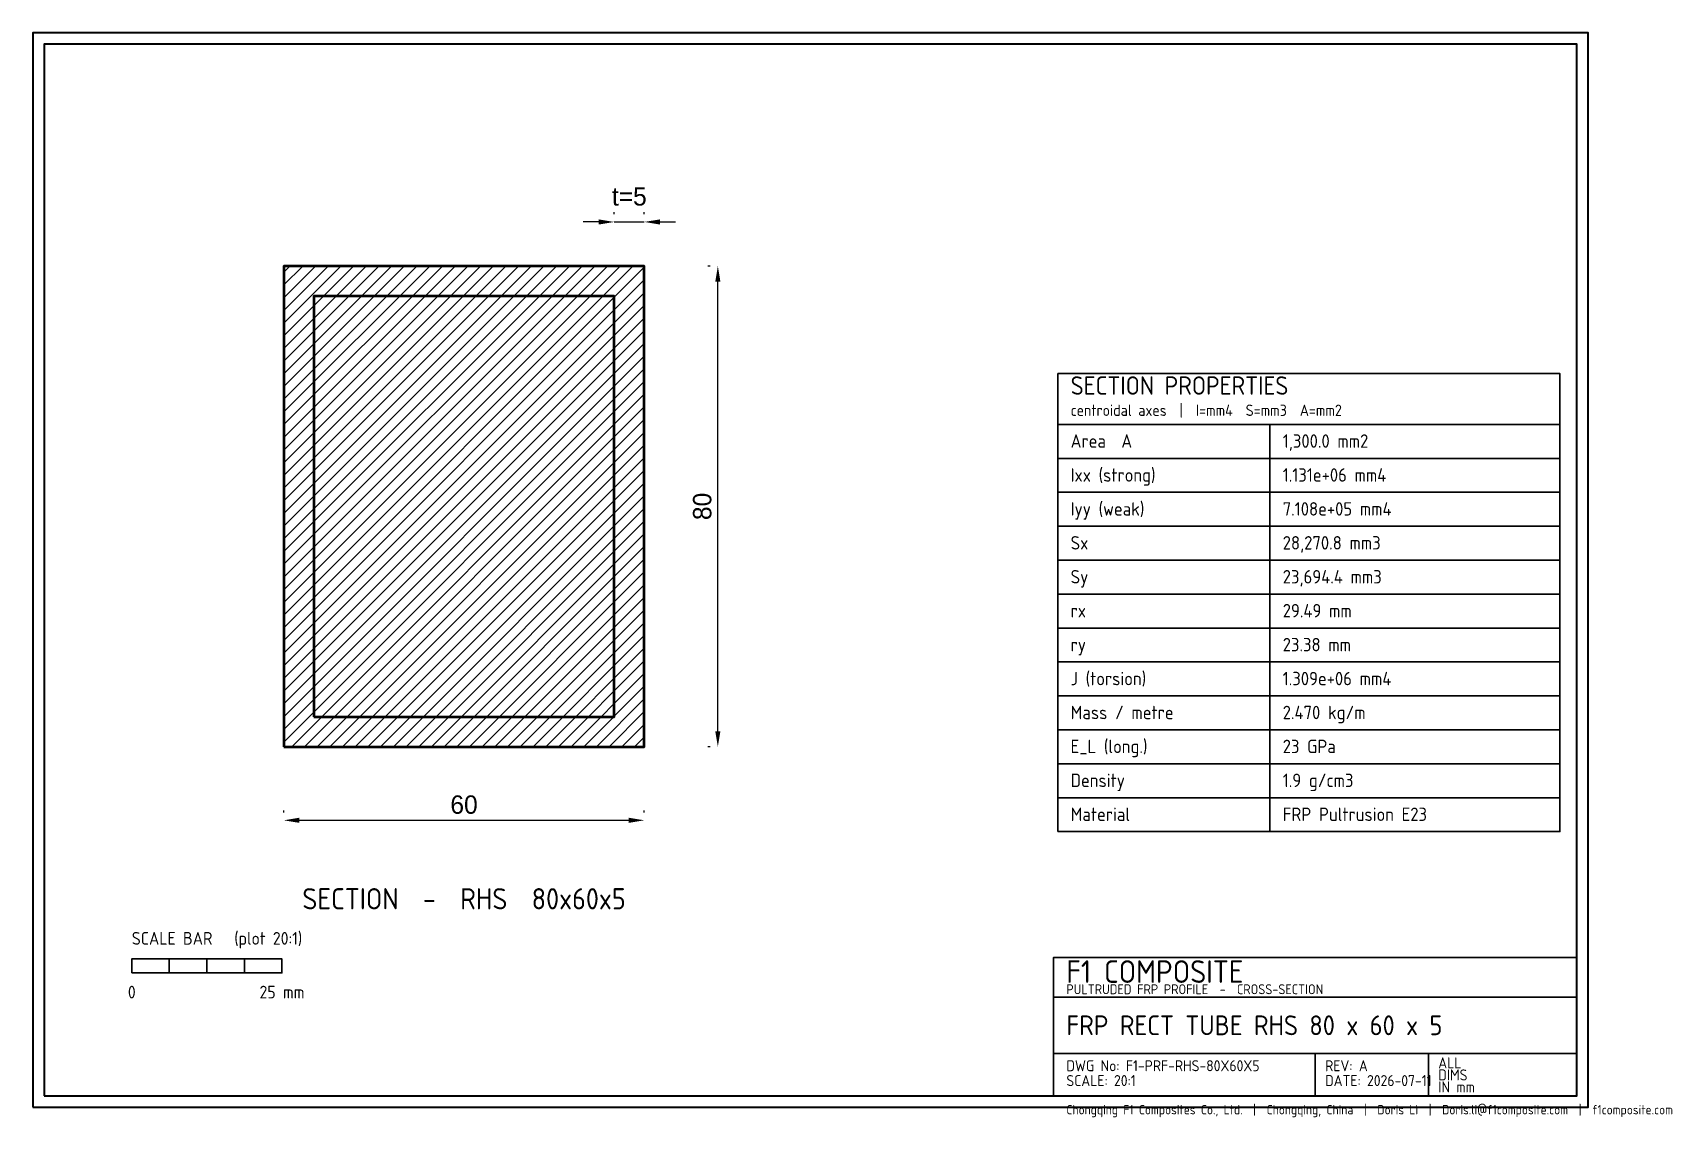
# Model space of a CAD drawing. Header units: millimetres. Extents: x 0 to 11595, y -70 to 7600.
import ezdxf
from ezdxf.enums import TextEntityAlignment as Align

# ---------------------------------------------------------------- set-up
doc = ezdxf.new("R2010")
doc.units = ezdxf.units.MM
for name, color, linetype, lineweight in [('BEAM', 4, 'CONTINUOUS', 50), ('BORDER', 250, 'CONTINUOUS', 40), ('DIM', 1, 'CONTINUOUS', 18), ('HATCH', 9, 'CONTINUOUS', 9), ('TEXT', 250, 'CONTINUOUS', 25), ('TITLE', 250, 'CONTINUOUS', 30)]:
    doc.layers.add(name, color=color, linetype=linetype, lineweight=lineweight)
doc.styles.add('F1', font='isocp.shx')
doc.dimstyles.new('F1DIM', dxfattribs={"dimtxt": 130, "dimasz": 110, "dimexe": 70, "dimexo": 55, "dimgap": 45, "dimtad": 1, "dimdec": 0, "dimcen": 2.5, "dimclrd": 1, "dimclre": 1, "dimclrt": 1, "dimazin": 3, "dimtfac": 1, "dimtmove": 0, "dimatfit": 3})

msp = doc.modelspace()

# ---------------------------------------------------------------- hatches: boundary and pattern name
at = {"layer": 'HATCH'}
h = msp.add_hatch(dxfattribs=at)
h.set_pattern_fill('ANSI31', scale=20)
h.paths.add_polyline_path([(1775, 2550), (4325, 2550), (4325, 5950), (1775, 5950)])
h.paths.add_polyline_path([(1987.5, 2762.5), (4112.5, 2762.5), (4112.5, 5737.5), (1987.5, 5737.5)], flags=0)

# ---------------------------------------------------------------- linework, layer by layer
at = {"layer": 'BEAM'}
for points in [[(1775, 2550), (4325, 2550), (4325, 5950), (1775, 5950)], [(1987.5, 2762.5), (4112.5, 2762.5), (4112.5, 5737.5), (1987.5, 5737.5)]]:
    msp.add_lwpolyline(points, close=True, dxfattribs=at)
at = {"layer": 'BORDER'}
for points in [[(0, 0), (11000, 0), (11000, 7600), (0, 7600)], [(80, 80), (10920, 80), (10920, 7520), (80, 7520)]]:
    msp.add_lwpolyline(points, close=True, dxfattribs=at)
at = {"layer": 'TITLE'}
for p, q in [((7250, 4830), (10800, 4830)), ((8750, 1950), (8750, 4830)), ((7250, 4590), (10800, 4590)), ((7250, 4350), (10800, 4350)), ((7250, 4110), (10800, 4110)), ((7250, 3870), (10800, 3870)), ((7250, 3630), (10800, 3630)), ((7250, 3390), (10800, 3390)), ((7250, 3150), (10800, 3150)), ((7250, 2910), (10800, 2910)), ((7250, 2670), (10800, 2670)), ((7250, 2430), (10800, 2430)), ((7250, 2190), (10800, 2190)), ((7250, 1950), (10800, 1950)), ((7220, 780), (10920, 780)), ((7220, 380), (10920, 380)), ((9070, 80), (9070, 380)), ((9870, 80), (9870, 380))]:
    msp.add_line(p, q, dxfattribs=at)
for points in [[(7250, 1950), (10800, 1950), (10800, 5190), (7250, 5190)], [(700, 950), (965.625, 950), (965.625, 1050), (700, 1050)], [(965.625, 950), (1231.25, 950), (1231.25, 1050), (965.625, 1050)], [(1231.25, 950), (1496.875, 950), (1496.875, 1050), (1231.25, 1050)], [(1496.875, 950), (1762.5, 950), (1762.5, 1050), (1496.875, 1050)], [(7220, 80), (10920, 80), (10920, 1060), (7220, 1060)]]:
    msp.add_lwpolyline(points, close=True, dxfattribs=at)

# ---------------------------------------------------------------- texts
at = {"layer": 'TEXT', "style": 'F1'}
for s, height, p in [('centroidal axes  |  I=mm4  S=mm3  A=mm2', 80, (7340, 4890)), ('Area  A', 95, (7340, 4665)), ('1,300.0 mm2', 95, (8840, 4665)), ('Ixx (strong)', 95, (7340, 4425)), ('1.131e+06 mm4', 95, (8840, 4425)), ('Iyy (weak)', 95, (7340, 4185)), ('7.108e+05 mm4', 95, (8840, 4185)), ('Sx', 95, (7340, 3945)), ('28,270.8 mm3', 95, (8840, 3945)), ('Sy', 95, (7340, 3705)), ('23,694.4 mm3', 95, (8840, 3705)), ('rx', 95, (7340, 3465)), ('29.49 mm', 95, (8840, 3465)), ('ry', 95, (7340, 3225)), ('23.38 mm', 95, (8840, 3225)), ('J (torsion)', 95, (7340, 2985)), ('1.309e+06 mm4', 95, (8840, 2985)), ('Mass / metre', 95, (7340, 2745)), ('2.470 kg/m', 95, (8840, 2745)), ('E_L (long.)', 95, (7340, 2505)), ('23 GPa', 95, (8840, 2505)), ('Density', 95, (7340, 2265)), ('1.9 g/cm3', 95, (8840, 2265)), ('Material', 95, (7340, 2025)), ('FRP Pultrusion E23', 95, (8840, 2025)), ('SCALE BAR   (plot 20:1)', 90, (700, 1150)), ('Chongqing F1 Composites Co., Ltd.  |  Chongqing, China  |  Doris Li  |  Doris.li@f1composite.com  |  f1composite.com', 66, (7310, -50))]:
    msp.add_text(s, height=height, dxfattribs=at).set_placement(p)
for s, p in [('0', (700, 770)), ('25 mm', (1762.5, 770))]:
    msp.add_text(s, height=90, dxfattribs=at).set_placement(p, align=Align.CENTER)
at = {"layer": 'TITLE', "style": 'F1'}
for s, height, p in [('SECTION PROPERTIES', 130, (7340, 5040)), ('F1 COMPOSITE', 160, (7310, 880)), ('PULTRUDED FRP PROFILE  -  CROSS-SECTION', 70, (7310, 800)), ('FRP RECT TUBE RHS 80 x 60 x 5', 140, (7310, 510)), ('ALL', 78, (9940, 275)), ('DWG No: F1-PRF-RHS-80X60X5', 78, (7310, 255)), ('REV: A', 78, (9140, 255)), ('DIMS', 78, (9940, 190)), ('SCALE: 20:1', 78, (7310, 150)), ('DATE: 2026-07-11', 78, (9140, 150)), ('IN mm', 78, (9940, 105))]:
    msp.add_text(s, height=height, dxfattribs=at).set_placement(p)
msp.add_text('SECTION  -  RHS  80x60x5', height=150, dxfattribs=at).set_placement((3050, 1400), align=Align.CENTER)

# ---------------------------------------------------------------- dimensions: what is measured, and where the dimension line sits
at = {"layer": 'DIM'}
for base, p1, p2, text in [((4112.5, 6262), (4112.5, 6262), (4325, 6262), 't=5'), ((1775, 2030), (1775, 2030), (4325, 2030), '60')]:
    msp.add_linear_dim(base=base, p1=p1, p2=p2, text=text, dimstyle='F1DIM', dxfattribs=at).render()
msp.add_linear_dim(base=(4845, 2550), p1=(4845, 2550), p2=(4845, 5950), angle=90, text='80', dimstyle='F1DIM', dxfattribs=at).render()

doc.saveas('drawing.dxf')
